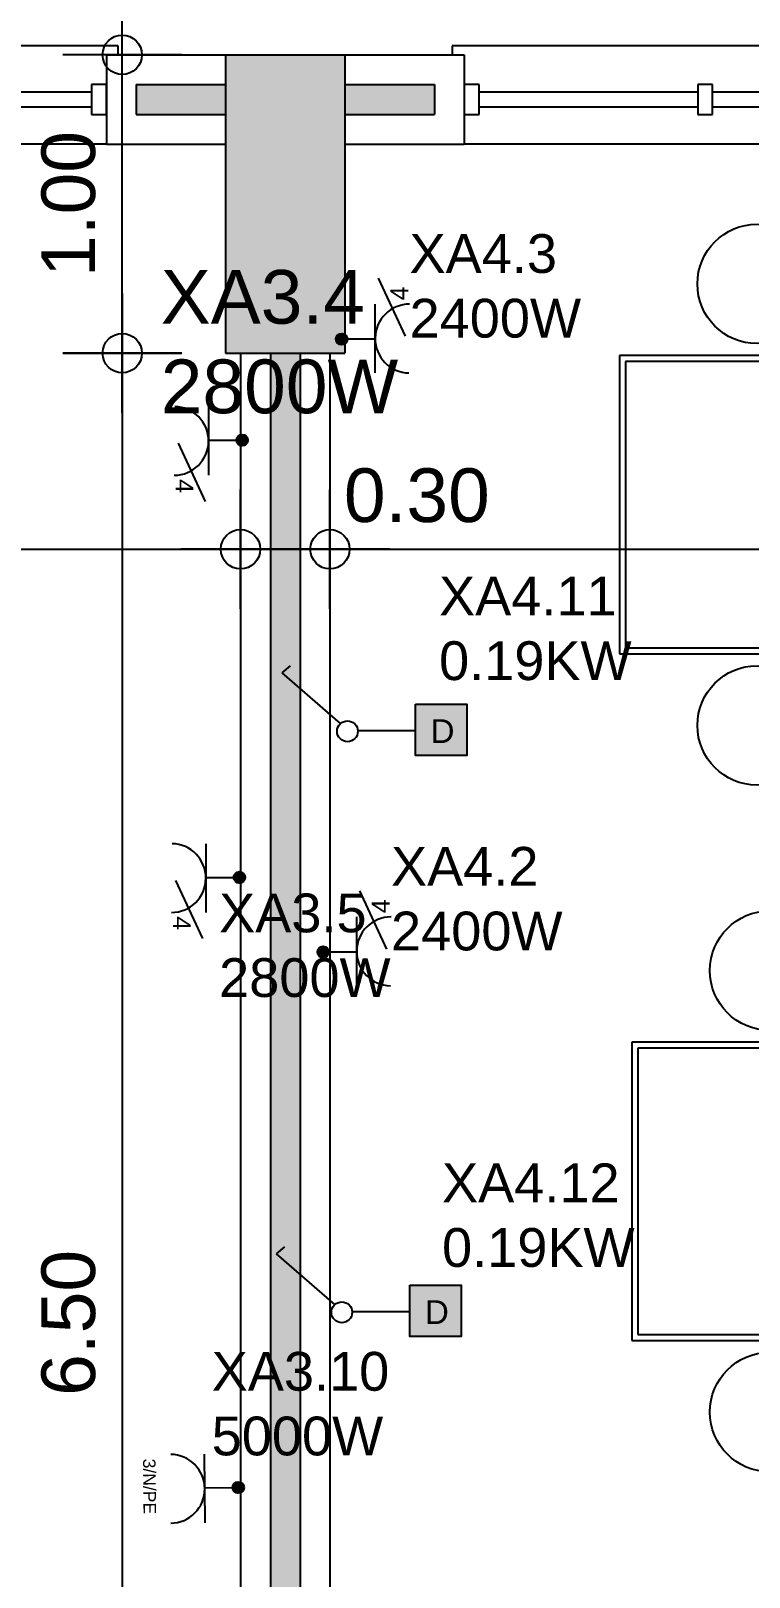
# Model space of a CAD drawing. Header units: metres. Extents: x -11 to 85, y -301 to 135.
# Drawn here: x 35.82 to 38.23, y -103.71 to -98.53 of the extents above; entities that cross this region are included whole.
import ezdxf

# ---------------------------------------------------------------- set-up
doc = ezdxf.new("R2010")
doc.units = ezdxf.units.M
doc.header["$LTSCALE"] = 0.036
doc.header["$PDMODE"] = 2
for name, color, linetype in [('arxitek aorofos', 252, 'Continuous'), ('DIMBLK', 252, 'Continuous'), ('HLEK-SYMBOL', 3, 'Continuous'), ('HLEK_FL001_SYMBOLS', 230, 'Continuous'), ('Parathira', 252, 'Continuous')]:
    doc.layers.add(name, color=color, linetype=linetype)
doc.styles.add('COMU-N', font='arial.ttf')
doc.styles.get("Standard").update_dxf_attribs({"font": 'arial.ttf'})
doc.dimstyles.new('CADWDOT', dxfattribs={"dimscale": 0.1, "dimtxt": 1.8, "dimasz": 0.08, "dimexe": 2, "dimexo": 0, "dimgap": 0.09, "dimtad": 0, "dimrnd": 0.001, "dimzin": 0, "dimdsep": 46, "dimtxsty": 'Standard', "dimblk1": 'ARTDIM', "dimblk2": 'ARTDIM', "dimsah": 1, "dimcen": 0.09, "dimdle": 0.05, "dimse1": 1, "dimse2": 1, "dimadec": 0, "dimazin": 0, "dimtfac": 1, "dimtmove": 0, "dimatfit": 3, "dimldrblk": 'ARTDIM', "dimfxl": 2, "dimtvp": 0.9999, "dimtolj": 1, "dimtzin": 0, "dimarcsym": 0})

# ---------------------------------------------------------------- blocks, each defined once
blk = doc.blocks.new('A$C52D13D70')
at = {"layer": 'Parathira'}
for p, q in [((-0.33, 0.04), (-0.33, -2.44)), ((-0.3, 0.04), (-0.33, 0.04)), ((-0.1, 0), (-0.2, 0)), ((-0.2, 0), (-0.2, -0.05)), ((-0.1, -0.05), (-0.1, 0)), ((0, 0), (0, -2.4)), ((-0.2, -0.05), (-0.1, -0.05)), ((-0.175, -0.05), (-0.175, -0.7833)), ((-0.125, -0.05), (-0.125, -0.7833)), ((-0.1, -0.7833), (-0.2, -0.7833)), ((-0.2, -0.7833), (-0.2, -0.8333)), ((-0.1, -0.8333), (-0.1, -0.7833)), ((-0.2, -0.8333), (-0.1, -0.8333)), ((-0.175, -0.8333), (-0.175, -1.5667)), ((-0.125, -0.8333), (-0.125, -1.5667)), ((-0.1, -1.5667), (-0.2, -1.5667)), ((-0.2, -1.5667), (-0.2, -1.6167)), ((-0.1, -1.6167), (-0.1, -1.5667)), ((-0.2, -1.6167), (-0.1, -1.6167)), ((-0.175, -1.6167), (-0.175, -2.35)), ((-0.125, -1.6167), (-0.125, -2.35)), ((-0.1, -2.35), (-0.2, -2.35)), ((-0.2, -2.35), (-0.2, -2.4)), ((-0.1, -2.4), (-0.1, -2.35)), ((-0.2, -2.4), (-0.1, -2.4)), ((-0.33, -2.44), (-0.3, -2.44))]:
    blk.add_line(p, q, dxfattribs=at)
blk = doc.blocks.new('ARTDIM')
at = {"layer": 'DIMBLK'}
for p, q in [((0, -24.9975), (0, 24.9975)), ((-24.9975, 0), (24.9975, 0))]:
    blk.add_line(p, q, dxfattribs=at)
blk.add_circle((0, 0), 8.25, dxfattribs=at)
blk = doc.blocks.new('*D1091')
at = {"layer": 'arxitek aorofos', "color": 0, "lineweight": -2}
blk.add_line((29.6317, -100.2648), (36.5157, -100.2648), dxfattribs=at)
at = {"layer": 'Defpoints', "color": 0, "transparency": 16777216}
for p in [(29.6237, -99.6075), (36.5237, -99.6075), (36.5237, -100.2648)]:
    blk.add_point(p, dxfattribs=at)
at = {"layer": 'arxitek aorofos', "color": 0, "lineweight": -2, "xscale": 0.008, "yscale": 0.008, "zscale": 0.008, "rotation": 180}
blk.add_blockref('ARTDIM', (29.6237, -100.2648), dxfattribs=at)
at = {"layer": 'arxitek aorofos', "color": 0, "lineweight": -2, "xscale": 0.008, "yscale": 0.008, "zscale": 0.008}
blk.add_blockref('ARTDIM', (36.5237, -100.2648), dxfattribs=at)
at = {"layer": 'arxitek aorofos', "color": 0, "insert": (33.0737, -100.0848), "char_height": 0.18, "attachment_point": 5}
blk.add_mtext('\\A1;6.90', dxfattribs=at)
blk = doc.blocks.new('*D1092')
at = {"layer": 'arxitek aorofos', "color": 0, "lineweight": -2}
for p, q in [((36.5317, -100.2648), (36.8157, -100.2648)), ((36.8237, -100.2648), (37.3983, -100.2648))]:
    blk.add_line(p, q, dxfattribs=at)
at = {"layer": 'Defpoints', "color": 0, "transparency": 16777216}
for p in [(36.5237, -99.6075), (36.8237, -99.6075), (36.8237, -100.2648)]:
    blk.add_point(p, dxfattribs=at)
at = {"layer": 'arxitek aorofos', "color": 0, "lineweight": -2, "xscale": 0.008, "yscale": 0.008, "zscale": 0.008, "rotation": 180}
blk.add_blockref('ARTDIM', (36.5237, -100.2648), dxfattribs=at)
at = {"layer": 'arxitek aorofos', "color": 0, "lineweight": -2, "xscale": 0.008, "yscale": 0.008, "zscale": 0.008}
blk.add_blockref('ARTDIM', (36.8237, -100.2648), dxfattribs=at)
at = {"layer": 'arxitek aorofos', "color": 0, "insert": (37.115, -100.0848), "char_height": 0.18, "attachment_point": 5}
blk.add_mtext('\\A1;0.30', dxfattribs=at)
blk = doc.blocks.new('*D1093')
at = {"layer": 'arxitek aorofos', "color": 0, "lineweight": -2}
blk.add_line((36.8317, -100.2648), (43.5657, -100.2648), dxfattribs=at)
at = {"layer": 'Defpoints', "color": 0, "transparency": 16777216}
for p in [(36.8237, -99.6075), (43.5737, -99.6075), (43.5737, -100.2648)]:
    blk.add_point(p, dxfattribs=at)
at = {"layer": 'arxitek aorofos', "color": 0, "lineweight": -2, "xscale": 0.008, "yscale": 0.008, "zscale": 0.008, "rotation": 180}
blk.add_blockref('ARTDIM', (36.8237, -100.2648), dxfattribs=at)
at = {"layer": 'arxitek aorofos', "color": 0, "lineweight": -2, "xscale": 0.008, "yscale": 0.008, "zscale": 0.008}
blk.add_blockref('ARTDIM', (43.5737, -100.2648), dxfattribs=at)
at = {"layer": 'arxitek aorofos', "color": 0, "insert": (40.1987, -100.0848), "char_height": 0.18, "attachment_point": 5}
blk.add_mtext('\\A1;6.75', dxfattribs=at)
blk = doc.blocks.new('*D1121')
at = {"layer": 'arxitek aorofos', "color": 0, "lineweight": -2}
blk.add_line((36.1271, -99.5995), (36.1271, -98.6155), dxfattribs=at)
at = {"layer": 'Defpoints', "color": 0, "transparency": 16777216}
for p in [(36.1271, -98.6075), (36.4737, -98.6075), (36.4737, -99.6075)]:
    blk.add_point(p, dxfattribs=at)
at = {"layer": 'arxitek aorofos', "color": 0, "lineweight": -2, "xscale": 0.008, "yscale": 0.008, "zscale": 0.008}
for p, rotation in [((36.1271, -98.6075), 90), ((36.1271, -99.6075), 270)]:
    blk.add_blockref('ARTDIM', p, dxfattribs=dict(at, rotation=rotation))
at = {"layer": 'arxitek aorofos', "color": 0, "insert": (35.9471, -99.1075), "char_height": 0.18, "attachment_point": 5, "rotation": 90}
blk.add_mtext('\\A1;1.00', dxfattribs=at)
blk = doc.blocks.new('*D1122')
at = {"layer": 'arxitek aorofos', "color": 0, "lineweight": -2}
blk.add_line((36.1271, -99.6155), (36.1271, -106.0995), dxfattribs=at)
at = {"layer": 'Defpoints', "color": 0, "transparency": 16777216}
for p in [(36.4737, -99.6075), (36.1271, -106.1075), (36.4737, -106.1075)]:
    blk.add_point(p, dxfattribs=at)
at = {"layer": 'arxitek aorofos', "color": 0, "lineweight": -2, "xscale": 0.008, "yscale": 0.008, "zscale": 0.008}
for p, rotation in [((36.1271, -99.6075), 90), ((36.1271, -106.1075), 270)]:
    blk.add_blockref('ARTDIM', p, dxfattribs=dict(at, rotation=rotation))
at = {"layer": 'arxitek aorofos', "color": 0, "insert": (35.9471, -102.8575), "char_height": 0.18, "attachment_point": 5, "rotation": 90}
blk.add_mtext('\\A1;6.50', dxfattribs=at)
blk = doc.blocks.new('thranio erga 2')
at = {"layer": 'arxitek aorofos'}
for p, q in [((-8.9619, 41.375), (-8.9619, 40.375)), ((-7.1619, 41.375), (-8.9619, 41.375)), ((-8.9419, 41.355), (-8.9419, 40.395)), ((-7.1819, 41.355), (-8.9419, 41.355)), ((-7.1819, 40.395), (-7.1819, 41.355)), ((-7.1619, 40.375), (-7.1619, 41.375)), ((-8.9619, 40.375), (-7.1619, 40.375)), ((-8.9419, 40.395), (-7.1819, 40.395))]:
    blk.add_line(p, q, dxfattribs=at)
for centre in [(-8.5002, 41.615), (-7.5622, 41.615), (-8.5002, 40.1355), (-7.5622, 40.1355)]:
    blk.add_circle(centre, 0.2, dxfattribs=at)
blk = doc.blocks.new('gJ6_a14')
at = {"linetype": 'Continuous'}
for p, q in [((-0.1176, 0.1119), (0.113, 0.1119)), ((0, 0.1119), (0, 0))]:
    blk.add_line(p, q, dxfattribs=at)
blk.add_arc((-0.0023, 0.2279), 0.1153, 180, 358.9566, dxfattribs=at)
blk = doc.blocks.new('*X1779')
at = {"color": 0}
for p, q in [((15.598, 2.587), (15.737, 2.727)), ((15.598, 2.622), (15.702, 2.727)), ((15.605, 2.559), (15.765, 2.719)), ((15.609, 2.652), (15.618, 2.66)), ((15.617, 2.536), (15.789, 2.707)), ((15.623, 2.665), (15.631, 2.674)), ((15.633, 2.516), (15.808, 2.691)), ((15.636, 2.678), (15.645, 2.687)), ((15.64, 2.647), (15.649, 2.656)), ((15.649, 2.691), (15.658, 2.7)), ((15.653, 2.501), (15.824, 2.672)), ((15.654, 2.66), (15.662, 2.669)), ((15.662, 2.705), (15.671, 2.714)), ((15.667, 2.674), (15.676, 2.683)), ((15.676, 2.718), (15.678, 2.721)), ((15.68, 2.687), (15.689, 2.696)), ((15.685, 2.656), (15.693, 2.665)), ((15.693, 2.7), (15.702, 2.709)), ((15.698, 2.669), (15.707, 2.678)), ((15.707, 2.714), (15.715, 2.722)), ((15.711, 2.683), (15.72, 2.691)), ((15.715, 2.652), (15.724, 2.66)), ((15.72, 2.727), (15.721, 2.728)), ((15.724, 2.696), (15.733, 2.705)), ((15.729, 2.665), (15.738, 2.674)), ((15.738, 2.709), (15.746, 2.718)), ((15.742, 2.678), (15.751, 2.687)), ((15.746, 2.647), (15.755, 2.656)), ((15.751, 2.722), (15.752, 2.724)), ((15.755, 2.691), (15.764, 2.7)), ((15.76, 2.66), (15.768, 2.669)), ((15.768, 2.705), (15.777, 2.714)), ((15.773, 2.674), (15.782, 2.683)), ((15.786, 2.687), (15.795, 2.696)), ((15.791, 2.656), (15.799, 2.665)), ((15.804, 2.669), (15.813, 2.678)), ((15.822, 2.652), (15.83, 2.66)), ((15.601, 2.607), (15.609, 2.616)), ((15.604, 2.646), (15.605, 2.647)), ((15.605, 2.577), (15.614, 2.585)), ((15.611, 2.547), (15.618, 2.554)), ((15.614, 2.621), (15.623, 2.63)), ((15.618, 2.59), (15.627, 2.599)), ((15.623, 2.559), (15.631, 2.568)), ((15.627, 2.634), (15.636, 2.643)), ((15.627, 2.528), (15.636, 2.537)), ((15.631, 2.603), (15.64, 2.612)), ((15.636, 2.572), (15.645, 2.581)), ((15.64, 2.541), (15.649, 2.55)), ((15.645, 2.616), (15.654, 2.625)), ((15.645, 2.51), (15.654, 2.519)), ((15.649, 2.585), (15.658, 2.594)), ((15.654, 2.554), (15.662, 2.563)), ((15.658, 2.63), (15.667, 2.638)), ((15.658, 2.523), (15.667, 2.532)), ((15.662, 2.599), (15.671, 2.607)), ((15.664, 2.494), (15.671, 2.501)), ((15.667, 2.568), (15.676, 2.577)), ((15.671, 2.643), (15.68, 2.652)), ((15.671, 2.537), (15.68, 2.546)), ((15.676, 2.489), (15.836, 2.648)), ((15.676, 2.612), (15.685, 2.621)), ((15.676, 2.506), (15.685, 2.515)), ((15.68, 2.581), (15.689, 2.59)), ((15.685, 2.55), (15.693, 2.559)), ((15.689, 2.625), (15.698, 2.634)), ((15.689, 2.519), (15.698, 2.528)), ((15.693, 2.594), (15.702, 2.603)), ((15.693, 2.488), (15.702, 2.497)), ((15.698, 2.563), (15.707, 2.572)), ((15.702, 2.638), (15.711, 2.647)), ((15.702, 2.532), (15.711, 2.541)), ((15.705, 2.482), (15.843, 2.62)), ((15.707, 2.607), (15.715, 2.616)), ((15.707, 2.501), (15.715, 2.51)), ((15.711, 2.577), (15.72, 2.585)), ((15.715, 2.546), (15.724, 2.554)), ((15.72, 2.621), (15.729, 2.63)), ((15.72, 2.515), (15.729, 2.523)), ((15.724, 2.59), (15.733, 2.599)), ((15.724, 2.484), (15.733, 2.493)), ((15.729, 2.559), (15.738, 2.568)), ((15.733, 2.634), (15.742, 2.643)), ((15.733, 2.528), (15.742, 2.537)), ((15.738, 2.603), (15.746, 2.612)), ((15.738, 2.497), (15.746, 2.506)), ((15.741, 2.482), (15.842, 2.584)), ((15.742, 2.572), (15.751, 2.581)), ((15.746, 2.541), (15.755, 2.55)), ((15.751, 2.616), (15.76, 2.625)), ((15.751, 2.51), (15.76, 2.519)), ((15.755, 2.585), (15.764, 2.594)), ((15.76, 2.554), (15.768, 2.563)), ((15.764, 2.63), (15.773, 2.638)), ((15.764, 2.523), (15.773, 2.532)), ((15.768, 2.599), (15.777, 2.607)), ((15.768, 2.493), (15.777, 2.501)), ((15.773, 2.568), (15.782, 2.577)), ((15.777, 2.643), (15.786, 2.652)), ((15.777, 2.537), (15.786, 2.546)), ((15.782, 2.612), (15.791, 2.621)), ((15.782, 2.506), (15.791, 2.515)), ((15.786, 2.581), (15.795, 2.59)), ((15.791, 2.55), (15.799, 2.559)), ((15.795, 2.625), (15.804, 2.634)), ((15.795, 2.519), (15.804, 2.528)), ((15.799, 2.594), (15.808, 2.603)), ((15.804, 2.563), (15.813, 2.572)), ((15.808, 2.638), (15.817, 2.647)), ((15.808, 2.532), (15.817, 2.541)), ((15.813, 2.607), (15.822, 2.616)), ((15.817, 2.577), (15.826, 2.585)), ((15.822, 2.546), (15.83, 2.554)), ((15.826, 2.621), (15.835, 2.63)), ((15.83, 2.59), (15.839, 2.599)), ((15.835, 2.559), (15.835, 2.56)), ((15.839, 2.634), (15.84, 2.635)), ((15.844, 2.603), (15.844, 2.603))]:
    blk.add_line(p, q, dxfattribs=at)
blk = doc.blocks.new('GJ6_A78')
at = {"layer": 'HLEK-SYMBOL', "color": 0, "linetype": 'Continuous'}
blk.add_circle((0, 0), 0.0989, dxfattribs=at)
at = {"layer": 'HLEK-SYMBOL', "color": 0, "xscale": 0.8, "yscale": 0.8, "zscale": 0.8}
blk.add_blockref('*X1779', (-12.576, -2.084), dxfattribs=at)
blk = doc.blocks.new('priza')
at = {"layer": 'HLEK_FL001_SYMBOLS', "xscale": 0.1951472641207488, "yscale": 0.1951472641207488, "zscale": 0.1951472641207488}
blk.add_blockref('GJ6_A78', (87.4, -100.4953), dxfattribs=at)
at = {"layer": 'HLEK_FL001_SYMBOLS', "rotation": 180}
blk.add_blockref('gJ6_a14', (87.4, -100.4952), dxfattribs=at)
blk = doc.blocks.new('tetrapli priza')
at = {"layer": 'HLEK_FL001_SYMBOLS', "ltscale": 5}
blk.add_line((479.6442, -48.2674), (479.8393, -48.1769), dxfattribs=at)
at = {"layer": 'HLEK_FL001_SYMBOLS'}
blk.add_blockref('priza', (392.2343, 52.442), dxfattribs=at)
at = {"layer": 'HLEK_FL001_SYMBOLS', "ltscale": 5}
blk.add_text('4', height=0.06, dxfattribs=at).set_placement((479.7645, -48.2766))
blk = doc.blocks.new('biomixaniki priza 1')
at = {"layer": 'HLEK_FL001_SYMBOLS'}
blk.add_blockref('priza', (376.9186, 124.9321), dxfattribs=at)
at = {"layer": 'HLEK_FL001_SYMBOLS', "ltscale": 5}
blk.add_text('3/N/PE', height=0.042, dxfattribs=at).set_placement((464.2192, 24.1181))
blk = doc.blocks.new('gJ6_a1')
at = {"linetype": 'Continuous'}
for p, q in [((-0.2193, 0.2297), (-0.191, 0.2541)), ((-0.024, 0.0608), (-0.2193, 0.2297))]:
    blk.add_line(p, q, dxfattribs=at)
blk.add_circle((-0.0005, 0.0343), 0.0349, dxfattribs=at)
blk = doc.blocks.new('dimmer')
at = {"layer": 'HLEK_FL001_SYMBOLS'}
blk.add_hatch(color=11, dxfattribs=at).paths.add_polyline_path([(2263.7579, 1291.6993), (2263.5429, 1291.6993), (2263.5429, 1291.4844), (2263.7579, 1291.4844)])
blk.add_lwpolyline([(2263.5429, 1291.6993), (2263.7579, 1291.6993), (2263.7579, 1291.4844), (2263.5429, 1291.4844)], close=True, dxfattribs=at)
blk.add_text('D', height=0.1, dxfattribs=at).set_placement((2263.6057, 1291.5361))
blk = doc.blocks.new('dimmer1')
at = {"layer": 'HLEK_FL001_SYMBOLS'}
blk.add_line((2318.1609, 1255.9928), (2317.9681, 1255.9928), dxfattribs=at)
at = {"layer": 'HLEK_FL001_SYMBOLS', "xscale": 0.8000000000000114, "yscale": 0.8000000000000114, "zscale": 0.8000000000000114}
blk.add_blockref('dimmer', (507.3271, 222.7235), dxfattribs=at)

msp = doc.modelspace()

# ---------------------------------------------------------------- hatches: boundary and pattern name
at = {"layer": 'arxitek aorofos'}
for points in [[(36.4737, -99.6075), (36.8737, -99.6075), (36.8737, -98.6075), (36.4737, -98.6075)], [(36.4737, -98.8075), (36.4737, -98.7075), (36.1737, -98.7075), (36.1737, -98.8075)], [(37.1737, -98.7075), (36.8737, -98.7075), (36.8737, -98.8075), (37.1737, -98.8075)], [(36.7237, -99.6075), (36.6237, -99.6075), (36.6237, -106.2075), (36.2737, -106.2075), (36.2737, -106.3075), (37.1637, -106.3075), (37.1637, -106.2075), (36.7237, -106.2075)]]:
    msp.add_hatch(color=256, dxfattribs=at).paths.add_polyline_path(points)

# ---------------------------------------------------------------- linework, layer by layer
for p, q in [((36.0737, -98.6075), (36.0737, -98.9075)), ((36.0737, -98.6075), (36.4737, -98.6075)), ((36.4737, -98.6075), (36.4737, -99.6075)), ((36.4737, -98.6075), (36.8737, -98.6075)), ((36.8737, -98.6075), (36.8737, -99.6075)), ((36.8737, -98.6075), (37.2737, -98.6075)), ((37.2737, -98.6075), (37.2737, -98.9075)), ((36.1737, -98.7075), (36.4737, -98.7075)), ((36.1737, -98.7075), (36.1737, -98.8075)), ((36.8737, -98.7075), (37.1737, -98.7075)), ((37.1737, -98.7075), (37.1737, -98.8075)), ((36.1737, -98.8075), (36.4737, -98.8075)), ((36.8737, -98.8075), (37.1737, -98.8075)), ((36.0737, -98.9075), (36.4737, -98.9075)), ((36.8737, -98.9075), (37.2737, -98.9075)), ((36.4737, -99.6075), (36.8737, -99.6075)), ((36.5237, -99.6075), (36.5237, -106.1075)), ((36.6237, -99.6075), (36.6237, -106.2075)), ((36.7237, -99.6075), (36.7237, -106.2075)), ((36.8237, -99.6075), (36.8237, -106.1075))]:
    msp.add_line(p, q, dxfattribs=at)

# ---------------------------------------------------------------- block references
at = {"layer": 'arxitek aorofos', "rotation": 270}
for p in [(36.0737, -98.9075), (39.6737, -98.9075)]:
    msp.add_blockref('A$C52D13D70', p, dxfattribs=at)
at = {"layer": 'arxitek aorofos'}
for p in [(46.7563, -140.9905), (46.7982, -143.2919)]:
    msp.add_blockref('thranio erga 2', p, dxfattribs=at)
at = {"layer": 'HLEK_FL001_SYMBOLS'}
for name, p, rotation in [('tetrapli priza', (-11.1905, -579.1951), 90), ('tetrapli priza', (84.5822, 379.735), 270), ('tetrapli priza', (84.5732, 378.2698), 270), ('tetrapli priza', (-11.2526, -581.2489), 90), ('biomixaniki priza 1', (7.3812, 360.6385), 270.5799111527845)]:
    msp.add_blockref(name, p, dxfattribs=dict(at, rotation=rotation))
for name, p in [('gJ6_a1', (36.8828, -100.9091)), ('dimmer1', (-2281.0509, -1356.8666)), ('gJ6_a1', (36.8638, -102.8563)), ('dimmer1', (-2281.0699, -1358.8138))]:
    msp.add_blockref(name, p, dxfattribs=at)

# ---------------------------------------------------------------- texts
at = {"layer": 'HLEK_FL001_SYMBOLS', "attachment_point": 1, "style": 'COMU-N'}
for s, insert, char_height, width in [('XA4.3\\P2400W', (37.0905, -99.2086), 0.13, 0.596466), ('XA3.4\\P2800W', (36.256, -99.3287), 0.18, 0.68702), ('XA4.11\\P0.19KW', (37.1895, -100.3564), 0.13, 0.589669), ('XA4.2\\P2400W', (37.0284, -101.2624), 0.13, 0.596466), ('XA4.12\\P0.19KW', (37.1995, -102.3231), 0.13, 0.589669)]:
    msp.add_mtext(s, dxfattribs=dict(at, insert=insert, char_height=char_height, width=width))
at = {"layer": 'HLEK_FL001_SYMBOLS', "char_height": 0.13, "attachment_point": 1, "style": 'COMU-N'}
for s, width, insert in [('XA3.5\\P2800W', 0.349648, (36.4518, -101.4185)), ('XA3.10\\P5000W', 0.539109, (36.4269, -102.9548))]:
    msp.add_mtext_dynamic_manual_height_columns(s, width=width, gutter_width=0.65, heights=[0], dxfattribs=dict(at, insert=insert))

# ---------------------------------------------------------------- dimensions: what is measured, and where the dimension line sits
at = {"layer": 'arxitek aorofos'}
for base, p2, picture, middle in [((36.1271, -98.6075), (36.4737, -98.6075), '*D1121', (35.9471, -99.1075)), ((36.1271, -106.1075), (36.4737, -106.1075), '*D1122', (35.9471, -102.8575))]:
    dim = msp.add_linear_dim(base=base, p1=(36.4737, -99.6075), p2=p2, angle=90, dimstyle='CADWDOT', dxfattribs=at)
    dim.commit()
    dim.dimension.update_dxf_attribs({"geometry": picture, "text_midpoint": middle})
for base, p1, p2, picture, middle in [((36.5237, -100.2648), (29.6237, -99.6075), (36.5237, -99.6075), '*D1091', (33.0737, -100.0848)), ((36.8237, -100.2648), (36.5237, -99.6075), (36.8237, -99.6075), '*D1092', (37.115, -100.0848)), ((43.5737, -100.2648), (36.8237, -99.6075), (43.5737, -99.6075), '*D1093', (40.1987, -100.0848))]:
    dim = msp.add_linear_dim(base=base, p1=p1, p2=p2, dimstyle='CADWDOT', dxfattribs=at)
    dim.commit()
    dim.dimension.update_dxf_attribs({"geometry": picture, "text_midpoint": middle})

doc.saveas('drawing.dxf')
